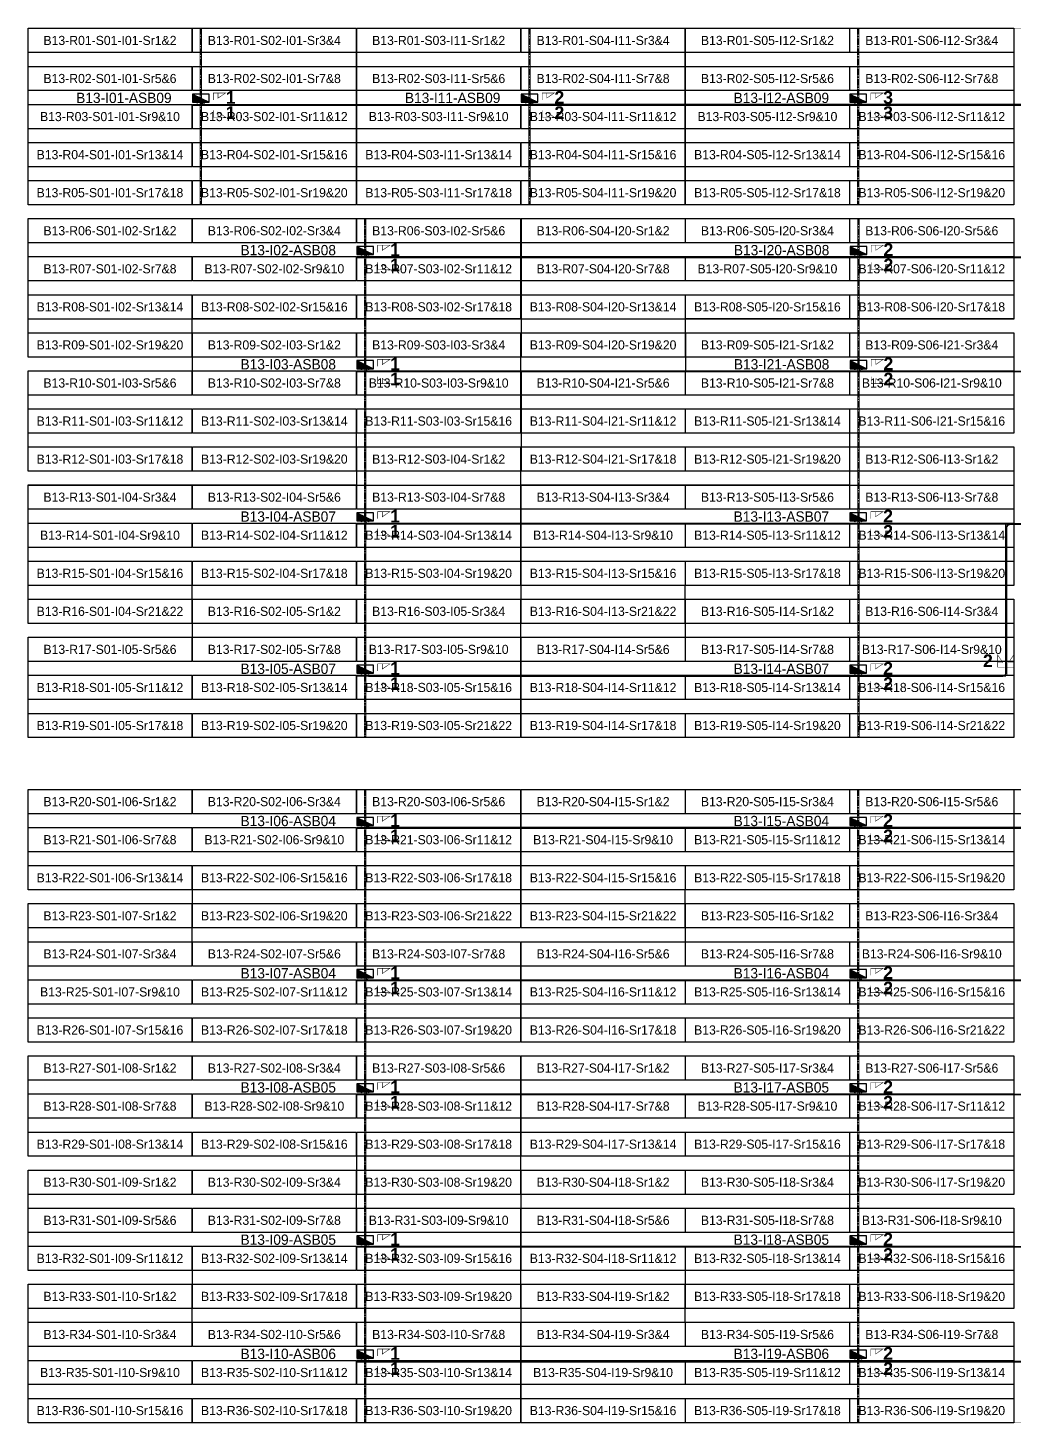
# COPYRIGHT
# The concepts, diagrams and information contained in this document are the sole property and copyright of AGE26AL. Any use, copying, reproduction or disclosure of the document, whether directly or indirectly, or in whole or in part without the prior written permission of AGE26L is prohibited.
# Model space of a CAD drawing. Header units: metres. Extents: x 529066 to 529519, y 2674144 to 2674419.
# Drawn here: x 529065.6 to 529260, y 2674144.2 to 2674419.2 of the extents above; entities that cross this region are included whole.
import ezdxf
from ezdxf.enums import TextEntityAlignment as Align

# ---------------------------------------------------------------- set-up
doc = ezdxf.new("R2010")
doc.units = ezdxf.units.M
doc.linetypes.add('CENTER', pattern=[2, 1.25, -0.25, 0.25, -0.25])
doc.layers.add('Boundary-12.5 MW Block', color=6, linetype='Continuous', lineweight=9)
doc.layers.add('PILE', color=1, linetype='Continuous', lineweight=15)
for name, color, linetype in [('DC Trench BL-13', 40, 'Continuous'), ('E-Inverter Grouping', 2, 'Continuous'), ('Inverter Block-13', 7, 'Continuous'), ('LT Cable(AG) INV to LT Panel BL-13', 2, 'Continuous'), ('Messenger Wire Block-13 (Master Path)', 30, 'Continuous'), ('Messenger Wire Block-13 (MW Path)', 191, 'Continuous'), ('MMS Table Block-13', 8, 'Continuous'), ('Plan Line - DC BL-13', 40, 'Continuous'), ('Section Marking BL-13', 2, 'Continuous')]:
    doc.layers.add(name, color=color, linetype=linetype)
doc.styles.add('BoldTextStyle', font='arialbd.ttf')
doc.styles.get("Standard").update_dxf_attribs({"font": 'Adani Regular.ttf'})

# ---------------------------------------------------------------- blocks, each defined once
blk = doc.blocks.new('MMS Table (32.292 x 4.788)')
at = {"color": 0}
blk.add_lwpolyline([(0, -0.002), (0, 4.786), (32.292, 4.786), (32.292, -0.002)], close=True, dxfattribs=at)
at = {"color": 7}
blk.add_attdef('ID1', text='', height=1.8, dxfattribs=at).set_placement((16.146, 2.392), align=Align.MIDDLE_CENTER)
blk = doc.blocks.new('Inverter Block')
h = blk.add_hatch(color=0)
h.dxf.hatch_style = 1
h.paths.add_polyline_path([(-1.46, 2.27), (-1.46, 0.85), (1.46, 0.85)])
at = {"color": 0}
blk.add_lwpolyline([(1.46, 2.27), (-1.46, 2.27), (-1.46, 0.85), (1.46, 0.85)], close=True, dxfattribs=at)
blk.add_lwpolyline([(-1.46, 2.27), (1.46, 0.85)], dxfattribs=at)
at = {"layer": 'PILE'}
for centre in [(-0.61, 0.85), (0.61, 0.85)]:
    blk.add_circle(centre, 0.156, dxfattribs=at)
at = {"color": 7}
blk.add_attdef('ID', (-1.46, 3.01), '', height=1.8, dxfattribs=at)

msp = doc.modelspace()

# ---------------------------------------------------------------- linework, layer by layer
at = {"layer": 'Boundary-12.5 MW Block', "const_width": 0.05}
msp.add_lwpolyline([(529065.66, 2674419.08), (529519.05, 2674419.08), (529519.05, 2674144.29), (529065.66, 2674144.29)], close=True, dxfattribs=at)
at = {"layer": 'DC Trench BL-13', "color": 40, "const_width": 0.15}
for points in [[(529099.84, 2674419.08), (529099.54, 2674419.08), (529099.54, 2674384.29), (529099.84, 2674384.29)], [(529164.62, 2674419.08), (529164.32, 2674419.08), (529164.32, 2674384.29), (529164.62, 2674384.29)], [(529229.41, 2674419.08), (529229.11, 2674419.08), (529229.11, 2674384.29), (529229.41, 2674384.29)], [(529132.23, 2674381.58), (529131.93, 2674381.58), (529131.93, 2674279.29), (529132.23, 2674279.29)], [(529229.46, 2674381.58), (529229.16, 2674381.58), (529229.16, 2674279.29), (529229.46, 2674279.29)], [(529132.23, 2674269.08), (529131.93, 2674269.08), (529131.93, 2674144.29), (529132.23, 2674144.29)], [(529229.41, 2674269.08), (529229.11, 2674269.08), (529229.11, 2674144.29), (529229.41, 2674144.29)]]:
    msp.add_lwpolyline(points, close=True, dxfattribs=at)
at = {"layer": 'E-Inverter Grouping', "color": 3}
for points in [[(529130.34, 2674384.29), (529065.66, 2674384.29), (529065.66, 2674419.08), (529130.34, 2674419.08)], [(529195.13, 2674384.29), (529130.44, 2674384.29), (529130.44, 2674419.08), (529195.13, 2674419.08)], [(529259.91, 2674384.29), (529195.23, 2674384.29), (529195.23, 2674419.08), (529259.91, 2674419.08)], [(529162.74, 2674381.58), (529162.74, 2674361.79), (529097.95, 2674361.79), (529097.95, 2674354.29), (529065.66, 2674354.29), (529065.66, 2674381.58)], [(529259.96, 2674381.58), (529259.96, 2674361.79), (529195.18, 2674361.79), (529195.18, 2674354.29), (529162.89, 2674354.29), (529162.89, 2674381.58)], [(529098.05, 2674351.58), (529098.05, 2674359.08), (529162.74, 2674359.08), (529162.74, 2674339.29), (529130.34, 2674339.29), (529130.34, 2674331.79), (529065.66, 2674331.79), (529065.66, 2674351.58)], [(529195.28, 2674351.58), (529195.28, 2674359.08), (529259.96, 2674359.08), (529259.96, 2674339.29), (529227.57, 2674339.29), (529227.57, 2674331.79), (529162.89, 2674331.79), (529162.89, 2674351.58)], [(529162.74, 2674219.29), (529065.66, 2674219.29), (529065.66, 2674246.58), (529097.95, 2674246.58), (529097.95, 2674239.08), (529162.74, 2674239.08)], [(529162.74, 2674189.29), (529130.44, 2674189.29), (529130.44, 2674196.79), (529065.66, 2674196.79), (529065.66, 2674216.58), (529162.74, 2674216.58)], [(529259.91, 2674189.29), (529227.62, 2674189.29), (529227.62, 2674196.79), (529162.84, 2674196.79), (529162.84, 2674216.58), (529259.91, 2674216.58)], [(529130.34, 2674186.58), (529162.74, 2674186.58), (529162.74, 2674166.79), (529098.05, 2674166.79), (529098.05, 2674174.29), (529065.66, 2674174.29), (529065.66, 2674194.08), (529130.34, 2674194.08)], [(529227.52, 2674186.58), (529259.91, 2674186.58), (529259.91, 2674166.79), (529195.23, 2674166.79), (529195.23, 2674174.29), (529162.84, 2674174.29), (529162.84, 2674194.08), (529227.52, 2674194.08)], [(529162.74, 2674144.29), (529065.66, 2674144.29), (529065.66, 2674171.58), (529097.95, 2674171.58), (529097.95, 2674164.08), (529162.74, 2674164.08)], [(529259.91, 2674144.29), (529162.84, 2674144.29), (529162.84, 2674171.58), (529195.13, 2674171.58), (529195.13, 2674164.08), (529259.91, 2674164.08)]]:
    msp.add_lwpolyline(points, close=True, dxfattribs=at)
at = {"layer": 'E-Inverter Grouping'}
for points in [[(529130.44, 2674329.08), (529130.44, 2674336.58), (529162.74, 2674336.58), (529162.74, 2674309.29), (529097.95, 2674309.29), (529097.95, 2674301.79), (529065.66, 2674301.79), (529065.66, 2674329.08)], [(529227.62, 2674329.08), (529227.62, 2674336.58), (529259.91, 2674336.58), (529259.91, 2674309.29), (529195.13, 2674309.29), (529195.13, 2674301.79), (529162.84, 2674301.79), (529162.84, 2674329.08)], [(529162.74, 2674279.29), (529065.66, 2674279.29), (529065.66, 2674299.08), (529098.05, 2674299.08), (529098.05, 2674306.58), (529162.74, 2674306.58)], [(529259.91, 2674279.29), (529162.84, 2674279.29), (529162.84, 2674299.08), (529195.23, 2674299.08), (529195.23, 2674306.58), (529259.91, 2674306.58)], [(529162.74, 2674241.79), (529098.05, 2674241.79), (529098.05, 2674249.29), (529065.66, 2674249.29), (529065.66, 2674269.08), (529162.74, 2674269.08)], [(529292.3, 2674269.08), (529292.3, 2674264.29), (529259.91, 2674264.29), (529259.91, 2674249.29), (529195.13, 2674249.29), (529195.13, 2674241.79), (529162.84, 2674241.79), (529162.84, 2674269.08)], [(529259.91, 2674219.29), (529162.84, 2674219.29), (529162.84, 2674239.08), (529195.23, 2674239.08), (529195.23, 2674246.58), (529259.91, 2674246.58)]]:
    msp.add_lwpolyline(points, close=True, dxfattribs=at)
at = {"layer": 'LT Cable(AG) INV to LT Panel BL-13'}
for points in [[(529283.06, 2674301.78), (529282.69, 2674301.83, -0.182451), (529282.1, 2674302.06), (529281.09, 2674302.97, 0.185325), (529280.49, 2674303.2), (529274.24, 2674303.2, -0.414214), (529273.34, 2674304.1), (529273.34, 2674314.96, 0.065293), (529273.31, 2674315.19), (529273.05, 2674316.19, -0.065293), (529273.02, 2674316.42), (529273.02, 2674403.12, 0.414214), (529272.12, 2674404.02), (529100.59, 2674404.02, -0.414214), (529099.69, 2674404.92), (529099.69, 2674405.19)], [(529283.06, 2674301.8), (529282.69, 2674301.85, -0.182451), (529282.1, 2674302.08), (529281.09, 2674302.99, 0.185325), (529280.49, 2674303.22), (529274.27, 2674303.22, -0.414214), (529273.37, 2674304.12), (529273.37, 2674314.96, 0.065293), (529273.34, 2674315.19), (529273.07, 2674316.19, -0.065293), (529273.04, 2674316.42), (529273.04, 2674403.15, 0.414214), (529272.14, 2674404.05), (529165.37, 2674404.05, -0.414214), (529164.47, 2674404.95), (529164.47, 2674405.19)], [(529283.06, 2674301.83), (529282.69, 2674301.88, -0.182451), (529282.1, 2674302.11), (529281.09, 2674303.02, 0.185325), (529280.49, 2674303.25), (529274.29, 2674303.25, -0.414214), (529273.39, 2674304.15), (529273.39, 2674314.96, 0.065293), (529273.36, 2674315.2), (529273.1, 2674316.19, -0.065293), (529273.07, 2674316.42), (529273.07, 2674403.17, 0.414214), (529272.17, 2674404.07), (529230.16, 2674404.07, -0.414214), (529229.26, 2674404.97), (529229.26, 2674405.19)], [(529285.05, 2674301.73), (529282.69, 2674301.78, -0.182451), (529282.1, 2674302.01), (529281.09, 2674302.92, 0.185325), (529280.49, 2674303.15), (529274.19, 2674303.15, -0.414214), (529273.29, 2674304.05), (529273.29, 2674314.95, 0.065293), (529273.26, 2674315.18), (529273, 2674316.18, -0.065293), (529272.97, 2674316.41), (529272.97, 2674373.07, 0.414214), (529272.07, 2674373.97), (529132.98, 2674373.97, -0.414214), (529132.08, 2674374.87), (529132.08, 2674375.19)], [(529285.05, 2674301.75), (529282.69, 2674301.8, -0.182451), (529282.1, 2674302.03), (529281.09, 2674302.94, 0.185325), (529280.49, 2674303.17), (529274.22, 2674303.17, -0.414214), (529273.32, 2674304.07), (529273.32, 2674314.95, 0.065293), (529273.29, 2674315.19), (529273.02, 2674316.18, -0.065293), (529272.99, 2674316.41), (529272.99, 2674373.1, 0.414214), (529272.09, 2674374), (529230.21, 2674374, -0.414214), (529229.31, 2674374.9), (529229.31, 2674375.19)], [(529285.05, 2674301.68), (529282.69, 2674301.73, -0.182451), (529282.1, 2674301.96), (529281.09, 2674302.87, 0.185325), (529280.49, 2674303.1), (529274.14, 2674303.1, -0.414214), (529273.24, 2674304), (529273.24, 2674314.94, 0.065293), (529273.21, 2674315.18), (529272.95, 2674316.17, -0.065293), (529272.92, 2674316.41), (529272.92, 2674350.52, 0.414214), (529272.02, 2674351.42), (529132.98, 2674351.42, -0.414214), (529132.08, 2674352.32), (529132.08, 2674352.69)], [(529285.05, 2674301.7), (529282.69, 2674301.75, -0.182451), (529282.1, 2674301.98), (529281.09, 2674302.89, 0.185325), (529280.49, 2674303.12), (529274.17, 2674303.12, -0.414214), (529273.27, 2674304.02), (529273.27, 2674314.95, 0.065293), (529273.24, 2674315.18), (529272.97, 2674316.18, -0.065293), (529272.94, 2674316.41), (529272.94, 2674350.55, 0.414214), (529272.04, 2674351.45), (529230.21, 2674351.45, -0.414214), (529229.31, 2674352.35), (529229.31, 2674352.69)], [(529287.21, 2674301.63), (529282.69, 2674301.68, -0.182451), (529282.1, 2674301.91), (529281.09, 2674302.82, 0.185325), (529280.49, 2674303.05), (529274.09, 2674303.05, -0.414214), (529273.19, 2674303.95), (529273.19, 2674314.94, 0.065293), (529273.16, 2674315.17), (529272.9, 2674316.17, -0.065293), (529272.87, 2674316.4), (529272.87, 2674320.47, 0.414214), (529271.97, 2674321.37), (529132.98, 2674321.37, -0.414214), (529132.08, 2674322.27), (529132.08, 2674322.69)], [(529287.21, 2674301.65), (529282.69, 2674301.7, -0.182451), (529282.1, 2674301.93), (529281.09, 2674302.84, 0.185325), (529280.49, 2674303.07), (529274.12, 2674303.07, -0.414214), (529273.22, 2674303.97), (529273.22, 2674314.94, 0.065293), (529273.19, 2674315.17), (529272.92, 2674316.17, -0.065293), (529272.89, 2674316.4), (529272.89, 2674320.5, 0.414214), (529271.99, 2674321.4), (529230.16, 2674321.4, -0.414214), (529229.26, 2674322.3), (529229.26, 2674322.69)], [(529287.21, 2674301.58), (529282.69, 2674301.63, -0.182451), (529282.1, 2674301.86), (529281.09, 2674302.77, 0.185325), (529280.49, 2674303), (529274.04, 2674303, -0.414214), (529273.14, 2674303.9), (529273.14, 2674314.93, 0.065293), (529273.11, 2674315.16), (529272.85, 2674316.16, -0.065293), (529272.82, 2674316.39), (529272.82, 2674320.42, 0.414214), (529271.92, 2674321.32), (529259.34, 2674321.32, 0.414214), (529258.44, 2674320.42), (529258.44, 2674292.22, -0.414214), (529257.54, 2674291.32), (529132.98, 2674291.32, -0.414214), (529132.08, 2674292.22), (529132.08, 2674292.69)], [(529287.21, 2674301.6), (529282.69, 2674301.65, -0.182451), (529282.1, 2674301.88), (529281.09, 2674302.79, 0.185325), (529280.49, 2674303.02), (529274.07, 2674303.02, -0.414214), (529273.17, 2674303.92), (529273.17, 2674314.93, 0.065293), (529273.14, 2674315.17), (529272.87, 2674316.16, -0.065293), (529272.84, 2674316.4), (529272.84, 2674320.45, 0.414214), (529271.94, 2674321.35), (529259.31, 2674321.35, 0.414214), (529258.41, 2674320.45), (529258.41, 2674292.25, -0.414214), (529257.51, 2674291.35), (529230.16, 2674291.35, -0.414214), (529229.26, 2674292.25), (529229.26, 2674292.69)], [(529288.09, 2674300.35), (529282.61, 2674300.35, -0.129355), (529282.16, 2674300.47), (529280.93, 2674301.17, 0.129355), (529280.49, 2674301.28), (529274.04, 2674301.28, 0.414214), (529273.14, 2674300.38), (529273.14, 2674271.44, -0.114534), (529273.05, 2674271.04), (529272.45, 2674269.81, 0.114534), (529272.35, 2674269.41), (529272.35, 2674262.45, -0.414214), (529271.45, 2674261.55), (529132.98, 2674261.55, -0.414214), (529132.08, 2674262.45), (529132.08, 2674262.69)], [(529288.09, 2674300.3), (529282.61, 2674300.3, -0.129355), (529282.16, 2674300.42), (529280.93, 2674301.12, 0.129355), (529280.49, 2674301.23), (529274.09, 2674301.23, 0.414214), (529273.19, 2674300.33), (529273.19, 2674271.43, -0.114534), (529273.1, 2674271.03), (529272.5, 2674269.8, 0.114534), (529272.4, 2674269.4), (529272.4, 2674232.4, -0.414214), (529271.5, 2674231.5), (529132.98, 2674231.5, -0.414214), (529132.08, 2674232.4), (529132.08, 2674232.69)], [(529286.15, 2674300.25), (529282.61, 2674300.25, -0.129355), (529282.16, 2674300.37), (529280.93, 2674301.07, 0.129355), (529280.49, 2674301.18), (529274.14, 2674301.18, 0.414214), (529273.24, 2674300.28), (529273.24, 2674271.42, -0.114534), (529273.15, 2674271.02), (529272.55, 2674269.78, 0.114534), (529272.45, 2674269.39), (529272.45, 2674209.85, -0.414214), (529271.55, 2674208.95), (529132.98, 2674208.95, -0.414214), (529132.08, 2674209.85), (529132.08, 2674210.19)], [(529286.15, 2674300.2), (529282.61, 2674300.2, -0.129355), (529282.16, 2674300.32), (529280.93, 2674301.02, 0.129355), (529280.49, 2674301.13), (529274.19, 2674301.13, 0.414214), (529273.29, 2674300.23), (529273.29, 2674271.41, -0.114534), (529273.2, 2674271.01), (529272.6, 2674269.77, 0.114534), (529272.5, 2674269.38), (529272.5, 2674179.8, -0.414214), (529271.6, 2674178.9), (529132.98, 2674178.9, -0.414214), (529132.08, 2674179.8), (529132.08, 2674180.19)], [(529284.08, 2674300.15), (529282.61, 2674300.15, -0.129355), (529282.16, 2674300.27), (529280.93, 2674300.97, 0.129355), (529280.49, 2674301.08), (529274.24, 2674301.08, 0.414214), (529273.34, 2674300.18), (529273.34, 2674271.39, -0.114534), (529273.25, 2674271), (529272.65, 2674269.76, 0.114534), (529272.55, 2674269.36), (529272.55, 2674157.25, -0.414214), (529271.65, 2674156.35), (529132.98, 2674156.35, -0.414214), (529132.08, 2674157.25), (529132.08, 2674157.69)], [(529288.09, 2674300.38), (529282.61, 2674300.38, -0.129355), (529282.16, 2674300.5), (529280.93, 2674301.19, 0.129355), (529280.49, 2674301.31), (529274.02, 2674301.31, 0.414214), (529273.12, 2674300.41), (529273.12, 2674271.45, -0.114534), (529273.03, 2674271.05), (529272.42, 2674269.81, 0.114534), (529272.33, 2674269.42), (529272.33, 2674262.47, -0.414214), (529271.43, 2674261.57), (529230.16, 2674261.57, -0.414214), (529229.26, 2674262.47), (529229.26, 2674262.69)], [(529288.09, 2674300.33), (529282.61, 2674300.33, -0.129355), (529282.16, 2674300.45), (529280.93, 2674301.14, 0.129355), (529280.49, 2674301.26), (529274.07, 2674301.26, 0.414214), (529273.17, 2674300.36), (529273.17, 2674271.44, -0.114534), (529273.08, 2674271.04), (529272.47, 2674269.8, 0.114534), (529272.38, 2674269.41), (529272.38, 2674232.42, -0.414214), (529271.48, 2674231.52), (529230.16, 2674231.52, -0.414214), (529229.26, 2674232.42), (529229.26, 2674232.69)], [(529286.15, 2674300.28), (529282.61, 2674300.28, -0.129355), (529282.16, 2674300.4), (529280.93, 2674301.09, 0.129355), (529280.49, 2674301.21), (529274.12, 2674301.21, 0.414214), (529273.22, 2674300.31), (529273.22, 2674271.42, -0.114534), (529273.13, 2674271.03), (529272.52, 2674269.79, 0.114534), (529272.43, 2674269.39), (529272.43, 2674209.87, -0.414214), (529271.53, 2674208.97), (529230.16, 2674208.97, -0.414214), (529229.26, 2674209.87), (529229.26, 2674210.19)], [(529286.15, 2674300.23), (529282.61, 2674300.23, -0.129355), (529282.16, 2674300.35), (529280.93, 2674301.04, 0.129355), (529280.49, 2674301.16), (529274.17, 2674301.16, 0.414214), (529273.27, 2674300.26), (529273.27, 2674271.41, -0.114534), (529273.18, 2674271.02), (529272.57, 2674269.78, 0.114534), (529272.48, 2674269.38), (529272.48, 2674179.82, -0.414214), (529271.58, 2674178.92), (529230.16, 2674178.92, -0.414214), (529229.26, 2674179.82), (529229.26, 2674180.19)], [(529284.08, 2674300.18), (529282.61, 2674300.18, -0.129355), (529282.16, 2674300.3), (529280.93, 2674300.99, 0.129355), (529280.49, 2674301.11), (529274.22, 2674301.11, 0.414214), (529273.32, 2674300.21), (529273.32, 2674271.4, -0.114534), (529273.23, 2674271), (529272.62, 2674269.77, 0.114534), (529272.53, 2674269.37), (529272.53, 2674157.27, -0.414214), (529271.63, 2674156.37), (529230.16, 2674156.37, -0.414214), (529229.26, 2674157.27), (529229.26, 2674157.69)]]:
    msp.add_lwpolyline(points, format="xyb", dxfattribs=at)
at = {"layer": 'Messenger Wire Block-13 (Master Path)'}
for points in [[(529098.05, 2674403.94), (529272.93, 2674403.94)], [(529130.44, 2674373.94), (529272.93, 2674373.94)], [(529130.44, 2674351.44), (529272.93, 2674351.44)], [(529130.44, 2674321.44), (529272.93, 2674321.44)], [(529258.33, 2674291.44), (529258.33, 2674321.44)], [(529130.44, 2674291.44), (529258.33, 2674291.44)], [(529130.44, 2674261.44), (529272.47, 2674261.44)], [(529130.44, 2674231.44), (529272.47, 2674231.44)], [(529130.44, 2674208.94), (529272.47, 2674208.94)], [(529130.44, 2674178.94), (529272.47, 2674178.94)], [(529130.44, 2674156.44), (529454.26, 2674156.44)]]:
    msp.add_lwpolyline(points, dxfattribs=at)
at = {"layer": 'Messenger Wire Block-13 (MW Path)', "const_width": 0.1}
for points in [[(529098.05, 2674403.94), (529272.93, 2674403.94)], [(529130.44, 2674373.94), (529272.93, 2674373.94)], [(529130.44, 2674351.44), (529272.93, 2674351.44)], [(529130.44, 2674321.44), (529272.93, 2674321.44)], [(529258.58, 2674291.44), (529258.58, 2674321.44)], [(529130.44, 2674291.44), (529258.33, 2674291.44)], [(529130.44, 2674261.44), (529272.47, 2674261.44)], [(529130.44, 2674231.44), (529272.47, 2674231.44)], [(529130.44, 2674208.94), (529272.47, 2674208.94)], [(529130.44, 2674178.94), (529272.47, 2674178.94)], [(529130.44, 2674156.69), (529132.08, 2674156.69)], [(529130.44, 2674156.19), (529454.26, 2674156.19)]]:
    msp.add_lwpolyline(points, dxfattribs=at)
at = {"layer": 'Plan Line - DC BL-13', "color": 6, "linetype": 'CENTER'}
for points in [[(529099.69, 2674419.08), (529099.69, 2674384.29)], [(529164.47, 2674419.08), (529164.47, 2674384.29)], [(529229.26, 2674419.08), (529229.26, 2674384.29)], [(529132.08, 2674381.58), (529132.08, 2674279.29)], [(529229.31, 2674381.58), (529229.31, 2674279.29)], [(529132.08, 2674269.08), (529132.08, 2674144.29)], [(529229.26, 2674269.08), (529229.26, 2674144.29)]]:
    msp.add_lwpolyline(points, dxfattribs=at)
at = {"layer": 'Section Marking BL-13', "color": 94, "lineweight": 35, "true_color": 0x00a500, "const_width": 0.1}
for points in [[(529102.19, 2674404.94), (529102.19, 2674406.33), (529104.59, 2674406.33), (529103.11, 2674405.32), (529103.11, 2674406.33)], [(529166.97, 2674404.94), (529166.97, 2674406.33), (529169.37, 2674406.33), (529167.89, 2674405.32), (529167.89, 2674406.33)], [(529231.76, 2674404.94), (529231.76, 2674406.33), (529234.16, 2674406.33), (529232.68, 2674405.32), (529232.68, 2674406.33)], [(529102.19, 2674402.94), (529102.19, 2674401.55), (529104.59, 2674401.55), (529103.11, 2674402.56), (529103.11, 2674401.55)], [(529166.97, 2674402.94), (529166.97, 2674401.55), (529169.37, 2674401.55), (529167.89, 2674402.56), (529167.89, 2674401.55)], [(529231.76, 2674402.94), (529231.76, 2674401.55), (529234.16, 2674401.55), (529232.68, 2674402.56), (529232.68, 2674401.55)], [(529134.58, 2674374.94), (529134.58, 2674376.33), (529136.98, 2674376.33), (529135.5, 2674375.32), (529135.5, 2674376.33)], [(529231.81, 2674374.94), (529231.81, 2674376.33), (529234.21, 2674376.33), (529232.73, 2674375.32), (529232.73, 2674376.33)], [(529134.58, 2674372.94), (529134.58, 2674371.55), (529136.98, 2674371.55), (529135.5, 2674372.56), (529135.5, 2674371.55)], [(529231.81, 2674372.94), (529231.81, 2674371.55), (529234.21, 2674371.55), (529232.73, 2674372.56), (529232.73, 2674371.55)], [(529134.58, 2674352.44), (529134.58, 2674353.83), (529136.98, 2674353.83), (529135.5, 2674352.82), (529135.5, 2674353.83)], [(529231.81, 2674352.44), (529231.81, 2674353.83), (529234.21, 2674353.83), (529232.73, 2674352.82), (529232.73, 2674353.83)], [(529134.58, 2674350.44), (529134.58, 2674349.05), (529136.98, 2674349.05), (529135.5, 2674350.06), (529135.5, 2674349.05)], [(529231.81, 2674350.44), (529231.81, 2674349.05), (529234.21, 2674349.05), (529232.73, 2674350.06), (529232.73, 2674349.05)], [(529134.58, 2674322.44), (529134.58, 2674323.83), (529136.98, 2674323.83), (529135.5, 2674322.82), (529135.5, 2674323.83)], [(529231.76, 2674322.44), (529231.76, 2674323.83), (529234.16, 2674323.83), (529232.68, 2674322.82), (529232.68, 2674323.83)], [(529134.58, 2674320.44), (529134.58, 2674319.05), (529136.98, 2674319.05), (529135.5, 2674320.06), (529135.5, 2674319.05)], [(529231.76, 2674320.44), (529231.76, 2674319.05), (529234.16, 2674319.05), (529232.68, 2674320.06), (529232.68, 2674319.05)], [(529258.13, 2674293.19), (529256.74, 2674293.19), (529256.74, 2674295.59), (529257.75, 2674294.11), (529256.74, 2674294.11)], [(529258.53, 2674293.19), (529259.92, 2674293.19), (529259.92, 2674295.59), (529258.91, 2674294.11), (529259.92, 2674294.11)], [(529134.58, 2674292.44), (529134.58, 2674293.83), (529136.98, 2674293.83), (529135.5, 2674292.82), (529135.5, 2674293.83)], [(529231.76, 2674292.44), (529231.76, 2674293.83), (529234.16, 2674293.83), (529232.68, 2674292.82), (529232.68, 2674293.83)], [(529134.58, 2674290.44), (529134.58, 2674289.05), (529136.98, 2674289.05), (529135.5, 2674290.06), (529135.5, 2674289.05)], [(529231.76, 2674290.44), (529231.76, 2674289.05), (529234.16, 2674289.05), (529232.68, 2674290.06), (529232.68, 2674289.05)], [(529134.58, 2674262.44), (529134.58, 2674263.83), (529136.98, 2674263.83), (529135.5, 2674262.82), (529135.5, 2674263.83)], [(529231.76, 2674262.44), (529231.76, 2674263.83), (529234.16, 2674263.83), (529232.68, 2674262.82), (529232.68, 2674263.83)], [(529134.58, 2674260.44), (529134.58, 2674259.05), (529136.98, 2674259.05), (529135.5, 2674260.06), (529135.5, 2674259.05)], [(529231.76, 2674260.44), (529231.76, 2674259.05), (529234.16, 2674259.05), (529232.68, 2674260.06), (529232.68, 2674259.05)], [(529134.58, 2674232.44), (529134.58, 2674233.83), (529136.98, 2674233.83), (529135.5, 2674232.82), (529135.5, 2674233.83)], [(529231.76, 2674232.44), (529231.76, 2674233.83), (529234.16, 2674233.83), (529232.68, 2674232.82), (529232.68, 2674233.83)], [(529134.58, 2674230.44), (529134.58, 2674229.05), (529136.98, 2674229.05), (529135.5, 2674230.06), (529135.5, 2674229.05)], [(529231.76, 2674230.44), (529231.76, 2674229.05), (529234.16, 2674229.05), (529232.68, 2674230.06), (529232.68, 2674229.05)], [(529134.58, 2674209.94), (529134.58, 2674211.33), (529136.98, 2674211.33), (529135.5, 2674210.32), (529135.5, 2674211.33)], [(529231.76, 2674209.94), (529231.76, 2674211.33), (529234.16, 2674211.33), (529232.68, 2674210.32), (529232.68, 2674211.33)], [(529134.58, 2674207.94), (529134.58, 2674206.55), (529136.98, 2674206.55), (529135.5, 2674207.56), (529135.5, 2674206.55)], [(529231.76, 2674207.94), (529231.76, 2674206.55), (529234.16, 2674206.55), (529232.68, 2674207.56), (529232.68, 2674206.55)], [(529134.58, 2674179.94), (529134.58, 2674181.33), (529136.98, 2674181.33), (529135.5, 2674180.32), (529135.5, 2674181.33)], [(529231.76, 2674179.94), (529231.76, 2674181.33), (529234.16, 2674181.33), (529232.68, 2674180.32), (529232.68, 2674181.33)], [(529134.58, 2674177.94), (529134.58, 2674176.55), (529136.98, 2674176.55), (529135.5, 2674177.56), (529135.5, 2674176.55)], [(529231.76, 2674177.94), (529231.76, 2674176.55), (529234.16, 2674176.55), (529232.68, 2674177.56), (529232.68, 2674176.55)], [(529134.58, 2674157.44), (529134.58, 2674158.83), (529136.98, 2674158.83), (529135.5, 2674157.82), (529135.5, 2674158.83)], [(529231.76, 2674157.44), (529231.76, 2674158.83), (529234.16, 2674158.83), (529232.68, 2674157.82), (529232.68, 2674158.83)], [(529134.58, 2674155.44), (529134.58, 2674154.05), (529136.98, 2674154.05), (529135.5, 2674155.06), (529135.5, 2674154.05)], [(529231.76, 2674155.44), (529231.76, 2674154.05), (529234.16, 2674154.05), (529232.68, 2674155.06), (529232.68, 2674154.05)]]:
    msp.add_lwpolyline(points, dxfattribs=at)

# ---------------------------------------------------------------- block references
at = {"layer": 'Inverter Block-13'}
ref = msp.add_blockref('Inverter Block', (529099.69, 2674403.53), dxfattribs=dict(at, xscale=1.124999999976148, yscale=1.124999999976148, zscale=1.124999999976148))
ref.add_attrib('ID', 'B13-I01-ASB09', (529075.14, 2674404.35), dxfattribs={"layer": '0', "color": 7, "height": 2.025})
ref = msp.add_blockref('Inverter Block', (529164.47, 2674403.53), dxfattribs=dict(at, xscale=1.124999999976148, yscale=1.124999999976148, zscale=1.124999999976148))
ref.add_attrib('ID', 'B13-I11-ASB09', (529139.93, 2674404.35), dxfattribs={"layer": '0', "color": 7, "height": 2.025})
ref = msp.add_blockref('Inverter Block', (529229.26, 2674403.53), dxfattribs=dict(at, xscale=1.124999999976148, yscale=1.124999999976148, zscale=1.124999999976148))
ref.add_attrib('ID', 'B13-I12-ASB09', (529204.71, 2674404.35), dxfattribs={"layer": '0', "color": 7, "height": 2.025})
ref = msp.add_blockref('Inverter Block', (529132.08, 2674373.53), dxfattribs=dict(at, xscale=1.124999999976148, yscale=1.124999999976148, zscale=1.124999999976148))
ref.add_attrib('ID', 'B13-I02-ASB08', (529107.53, 2674374.35), dxfattribs={"layer": '0', "color": 7, "height": 2.025})
ref = msp.add_blockref('Inverter Block', (529229.31, 2674373.53), dxfattribs=dict(at, xscale=1.124999999976148, yscale=1.124999999976148, zscale=1.124999999976148))
ref.add_attrib('ID', 'B13-I20-ASB08', (529204.76, 2674374.35), dxfattribs={"layer": '0', "color": 7, "height": 2.025})
ref = msp.add_blockref('Inverter Block', (529132.08, 2674351.03), dxfattribs=dict(at, xscale=1.124999999976148, yscale=1.124999999976148, zscale=1.124999999976148))
ref.add_attrib('ID', 'B13-I03-ASB08', (529107.53, 2674351.85), dxfattribs={"layer": '0', "color": 7, "height": 2.025})
ref = msp.add_blockref('Inverter Block', (529229.31, 2674351.03), dxfattribs=dict(at, xscale=1.124999999976148, yscale=1.124999999976148, zscale=1.124999999976148))
ref.add_attrib('ID', 'B13-I21-ASB08', (529204.76, 2674351.85), dxfattribs={"layer": '0', "color": 7, "height": 2.025})
ref = msp.add_blockref('Inverter Block', (529132.08, 2674321.03), dxfattribs=dict(at, xscale=1.124999999976148, yscale=1.124999999976148, zscale=1.124999999976148))
ref.add_attrib('ID', 'B13-I04-ASB07', (529107.53, 2674321.85), dxfattribs={"layer": '0', "color": 7, "height": 2.025})
ref = msp.add_blockref('Inverter Block', (529229.26, 2674321.03), dxfattribs=dict(at, xscale=1.124999999976148, yscale=1.124999999976148, zscale=1.124999999976148))
ref.add_attrib('ID', 'B13-I13-ASB07', (529204.71, 2674321.85), dxfattribs={"layer": '0', "color": 7, "height": 2.025})
ref = msp.add_blockref('Inverter Block', (529132.08, 2674291.03), dxfattribs=dict(at, xscale=1.124999999976148, yscale=1.124999999976148, zscale=1.124999999976148))
ref.add_attrib('ID', 'B13-I05-ASB07', (529107.53, 2674291.85), dxfattribs={"layer": '0', "color": 7, "height": 2.025})
ref = msp.add_blockref('Inverter Block', (529229.26, 2674291.03), dxfattribs=dict(at, xscale=1.124999999976148, yscale=1.124999999976148, zscale=1.124999999976148))
ref.add_attrib('ID', 'B13-I14-ASB07', (529204.71, 2674291.85), dxfattribs={"layer": '0', "color": 7, "height": 2.025})
ref = msp.add_blockref('Inverter Block', (529132.08, 2674261.03), dxfattribs=dict(at, xscale=1.124999999976148, yscale=1.124999999976148, zscale=1.124999999976148))
ref.add_attrib('ID', 'B13-I06-ASB04', (529107.53, 2674261.85), dxfattribs={"layer": '0', "color": 7, "height": 2.025})
ref = msp.add_blockref('Inverter Block', (529229.26, 2674261.03), dxfattribs=dict(at, xscale=1.124999999976148, yscale=1.124999999976148, zscale=1.124999999976148))
ref.add_attrib('ID', 'B13-I15-ASB04', (529204.71, 2674261.85), dxfattribs={"layer": '0', "color": 7, "height": 2.025})
ref = msp.add_blockref('Inverter Block', (529132.08, 2674231.03), dxfattribs=dict(at, xscale=1.124999999976148, yscale=1.124999999976148, zscale=1.124999999976148))
ref.add_attrib('ID', 'B13-I07-ASB04', (529107.53, 2674231.85), dxfattribs={"layer": '0', "color": 7, "height": 2.025})
ref = msp.add_blockref('Inverter Block', (529229.26, 2674231.03), dxfattribs=dict(at, xscale=1.124999999976148, yscale=1.124999999976148, zscale=1.124999999976148))
ref.add_attrib('ID', 'B13-I16-ASB04', (529204.71, 2674231.85), dxfattribs={"layer": '0', "color": 7, "height": 2.025})
ref = msp.add_blockref('Inverter Block', (529132.08, 2674208.53), dxfattribs=dict(at, xscale=1.124999999976148, yscale=1.124999999976148, zscale=1.124999999976148))
ref.add_attrib('ID', 'B13-I08-ASB05', (529107.53, 2674209.35), dxfattribs={"layer": '0', "color": 7, "height": 2.025})
ref = msp.add_blockref('Inverter Block', (529229.26, 2674208.53), dxfattribs=dict(at, xscale=1.124999999976148, yscale=1.124999999976148, zscale=1.124999999976148))
ref.add_attrib('ID', 'B13-I17-ASB05', (529204.71, 2674209.35), dxfattribs={"layer": '0', "color": 7, "height": 2.025})
ref = msp.add_blockref('Inverter Block', (529132.08, 2674178.53), dxfattribs=dict(at, xscale=1.124999999976148, yscale=1.124999999976148, zscale=1.124999999976148))
ref.add_attrib('ID', 'B13-I09-ASB05', (529107.53, 2674179.35), dxfattribs={"layer": '0', "color": 7, "height": 2.025})
ref = msp.add_blockref('Inverter Block', (529229.26, 2674178.53), dxfattribs=dict(at, xscale=1.124999999976148, yscale=1.124999999976148, zscale=1.124999999976148))
ref.add_attrib('ID', 'B13-I18-ASB05', (529204.71, 2674179.35), dxfattribs={"layer": '0', "color": 7, "height": 2.025})
ref = msp.add_blockref('Inverter Block', (529132.08, 2674156.03), dxfattribs=dict(at, xscale=1.124999999976148, yscale=1.124999999976148, zscale=1.124999999976148))
ref.add_attrib('ID', 'B13-I10-ASB06', (529107.53, 2674156.85), dxfattribs={"layer": '0', "color": 7, "height": 2.025})
ref = msp.add_blockref('Inverter Block', (529229.26, 2674156.03), dxfattribs=dict(at, xscale=1.124999999976148, yscale=1.124999999976148, zscale=1.124999999976148))
ref.add_attrib('ID', 'B13-I19-ASB06', (529204.71, 2674156.85), dxfattribs={"layer": '0', "color": 7, "height": 2.025})
at = {"layer": 'MMS Table Block-13'}
for p, values in [((529065.66, 2674414.29), {'ID1': 'B13-R01-S01-I01-Sr1&2'}), ((529098.05, 2674414.29), {'ID1': 'B13-R01-S02-I01-Sr3&4'}), ((529130.44, 2674414.29), {'ID1': 'B13-R01-S03-I11-Sr1&2'}), ((529162.84, 2674414.29), {'ID1': 'B13-R01-S04-I11-Sr3&4'}), ((529195.23, 2674414.29), {'ID1': 'B13-R01-S05-I12-Sr1&2'}), ((529227.62, 2674414.29), {'ID1': 'B13-R01-S06-I12-Sr3&4'}), ((529065.66, 2674406.79), {'ID1': 'B13-R02-S01-I01-Sr5&6'}), ((529098.05, 2674406.79), {'ID1': 'B13-R02-S02-I01-Sr7&8'}), ((529130.44, 2674406.79), {'ID1': 'B13-R02-S03-I11-Sr5&6'}), ((529162.84, 2674406.79), {'ID1': 'B13-R02-S04-I11-Sr7&8'}), ((529195.23, 2674406.79), {'ID1': 'B13-R02-S05-I12-Sr5&6'}), ((529227.62, 2674406.79), {'ID1': 'B13-R02-S06-I12-Sr7&8'}), ((529065.66, 2674399.29), {'ID1': 'B13-R03-S01-I01-Sr9&10'}), ((529098.05, 2674399.29), {'ID1': 'B13-R03-S02-I01-Sr11&12'}), ((529130.44, 2674399.29), {'ID1': 'B13-R03-S03-I11-Sr9&10'}), ((529162.84, 2674399.29), {'ID1': 'B13-R03-S04-I11-Sr11&12'}), ((529195.23, 2674399.29), {'ID1': 'B13-R03-S05-I12-Sr9&10'}), ((529227.62, 2674399.29), {'ID1': 'B13-R03-S06-I12-Sr11&12'}), ((529065.66, 2674391.79), {'ID1': 'B13-R04-S01-I01-Sr13&14'}), ((529098.05, 2674391.79), {'ID1': 'B13-R04-S02-I01-Sr15&16'}), ((529130.44, 2674391.79), {'ID1': 'B13-R04-S03-I11-Sr13&14'}), ((529162.84, 2674391.79), {'ID1': 'B13-R04-S04-I11-Sr15&16'}), ((529195.23, 2674391.79), {'ID1': 'B13-R04-S05-I12-Sr13&14'}), ((529227.62, 2674391.79), {'ID1': 'B13-R04-S06-I12-Sr15&16'}), ((529065.66, 2674384.29), {'ID1': 'B13-R05-S01-I01-Sr17&18'}), ((529098.05, 2674384.29), {'ID1': 'B13-R05-S02-I01-Sr19&20'}), ((529130.44, 2674384.29), {'ID1': 'B13-R05-S03-I11-Sr17&18'}), ((529162.84, 2674384.29), {'ID1': 'B13-R05-S04-I11-Sr19&20'}), ((529195.23, 2674384.29), {'ID1': 'B13-R05-S05-I12-Sr17&18'}), ((529227.62, 2674384.29), {'ID1': 'B13-R05-S06-I12-Sr19&20'}), ((529065.66, 2674376.79), {'ID1': 'B13-R06-S01-I02-Sr1&2'}), ((529098.05, 2674376.79), {'ID1': 'B13-R06-S02-I02-Sr3&4'}), ((529130.44, 2674376.79), {'ID1': 'B13-R06-S03-I02-Sr5&6'}), ((529162.84, 2674376.79), {'ID1': 'B13-R06-S04-I20-Sr1&2'}), ((529195.23, 2674376.79), {'ID1': 'B13-R06-S05-I20-Sr3&4'}), ((529227.62, 2674376.79), {'ID1': 'B13-R06-S06-I20-Sr5&6'}), ((529065.66, 2674369.29), {'ID1': 'B13-R07-S01-I02-Sr7&8'}), ((529098.05, 2674369.29), {'ID1': 'B13-R07-S02-I02-Sr9&10'}), ((529130.44, 2674369.29), {'ID1': 'B13-R07-S03-I02-Sr11&12'}), ((529162.84, 2674369.29), {'ID1': 'B13-R07-S04-I20-Sr7&8'}), ((529195.23, 2674369.29), {'ID1': 'B13-R07-S05-I20-Sr9&10'}), ((529227.62, 2674369.29), {'ID1': 'B13-R07-S06-I20-Sr11&12'}), ((529065.66, 2674361.79), {'ID1': 'B13-R08-S01-I02-Sr13&14'}), ((529098.05, 2674361.79), {'ID1': 'B13-R08-S02-I02-Sr15&16'}), ((529130.44, 2674361.79), {'ID1': 'B13-R08-S03-I02-Sr17&18'}), ((529162.84, 2674361.79), {'ID1': 'B13-R08-S04-I20-Sr13&14'}), ((529195.23, 2674361.79), {'ID1': 'B13-R08-S05-I20-Sr15&16'}), ((529227.62, 2674361.79), {'ID1': 'B13-R08-S06-I20-Sr17&18'}), ((529065.66, 2674354.29), {'ID1': 'B13-R09-S01-I02-Sr19&20'}), ((529098.05, 2674354.29), {'ID1': 'B13-R09-S02-I03-Sr1&2'}), ((529130.44, 2674354.29), {'ID1': 'B13-R09-S03-I03-Sr3&4'}), ((529162.84, 2674354.29), {'ID1': 'B13-R09-S04-I20-Sr19&20'}), ((529195.23, 2674354.29), {'ID1': 'B13-R09-S05-I21-Sr1&2'}), ((529227.62, 2674354.29), {'ID1': 'B13-R09-S06-I21-Sr3&4'}), ((529065.66, 2674346.79), {'ID1': 'B13-R10-S01-I03-Sr5&6'}), ((529098.05, 2674346.79), {'ID1': 'B13-R10-S02-I03-Sr7&8'}), ((529130.44, 2674346.79), {'ID1': 'B13-R10-S03-I03-Sr9&10'}), ((529162.84, 2674346.79), {'ID1': 'B13-R10-S04-I21-Sr5&6'}), ((529195.23, 2674346.79), {'ID1': 'B13-R10-S05-I21-Sr7&8'}), ((529227.62, 2674346.79), {'ID1': 'B13-R10-S06-I21-Sr9&10'}), ((529065.66, 2674339.29), {'ID1': 'B13-R11-S01-I03-Sr11&12'}), ((529098.05, 2674339.29), {'ID1': 'B13-R11-S02-I03-Sr13&14'}), ((529130.44, 2674339.29), {'ID1': 'B13-R11-S03-I03-Sr15&16'}), ((529162.84, 2674339.29), {'ID1': 'B13-R11-S04-I21-Sr11&12'}), ((529195.23, 2674339.29), {'ID1': 'B13-R11-S05-I21-Sr13&14'}), ((529227.62, 2674339.29), {'ID1': 'B13-R11-S06-I21-Sr15&16'}), ((529065.66, 2674331.79), {'ID1': 'B13-R12-S01-I03-Sr17&18'}), ((529098.05, 2674331.79), {'ID1': 'B13-R12-S02-I03-Sr19&20'}), ((529130.44, 2674331.79), {'ID1': 'B13-R12-S03-I04-Sr1&2'}), ((529162.84, 2674331.79), {'ID1': 'B13-R12-S04-I21-Sr17&18'}), ((529195.23, 2674331.79), {'ID1': 'B13-R12-S05-I21-Sr19&20'}), ((529227.62, 2674331.79), {'ID1': 'B13-R12-S06-I13-Sr1&2'}), ((529065.66, 2674324.29), {'ID1': 'B13-R13-S01-I04-Sr3&4'}), ((529098.05, 2674324.29), {'ID1': 'B13-R13-S02-I04-Sr5&6'}), ((529130.44, 2674324.29), {'ID1': 'B13-R13-S03-I04-Sr7&8'}), ((529162.84, 2674324.29), {'ID1': 'B13-R13-S04-I13-Sr3&4'}), ((529195.23, 2674324.29), {'ID1': 'B13-R13-S05-I13-Sr5&6'}), ((529227.62, 2674324.29), {'ID1': 'B13-R13-S06-I13-Sr7&8'}), ((529065.66, 2674316.79), {'ID1': 'B13-R14-S01-I04-Sr9&10'}), ((529098.05, 2674316.79), {'ID1': 'B13-R14-S02-I04-Sr11&12'}), ((529130.44, 2674316.79), {'ID1': 'B13-R14-S03-I04-Sr13&14'}), ((529162.84, 2674316.79), {'ID1': 'B13-R14-S04-I13-Sr9&10'}), ((529195.23, 2674316.79), {'ID1': 'B13-R14-S05-I13-Sr11&12'}), ((529227.62, 2674316.79), {'ID1': 'B13-R14-S06-I13-Sr13&14'}), ((529065.66, 2674309.29), {'ID1': 'B13-R15-S01-I04-Sr15&16'}), ((529098.05, 2674309.29), {'ID1': 'B13-R15-S02-I04-Sr17&18'}), ((529130.44, 2674309.29), {'ID1': 'B13-R15-S03-I04-Sr19&20'}), ((529162.84, 2674309.29), {'ID1': 'B13-R15-S04-I13-Sr15&16'}), ((529195.23, 2674309.29), {'ID1': 'B13-R15-S05-I13-Sr17&18'}), ((529227.62, 2674309.29), {'ID1': 'B13-R15-S06-I13-Sr19&20'}), ((529065.66, 2674301.79), {'ID1': 'B13-R16-S01-I04-Sr21&22'}), ((529098.05, 2674301.79), {'ID1': 'B13-R16-S02-I05-Sr1&2'}), ((529130.44, 2674301.79), {'ID1': 'B13-R16-S03-I05-Sr3&4'}), ((529162.84, 2674301.79), {'ID1': 'B13-R16-S04-I13-Sr21&22'}), ((529195.23, 2674301.79), {'ID1': 'B13-R16-S05-I14-Sr1&2'}), ((529227.62, 2674301.79), {'ID1': 'B13-R16-S06-I14-Sr3&4'}), ((529065.66, 2674294.29), {'ID1': 'B13-R17-S01-I05-Sr5&6'}), ((529098.05, 2674294.29), {'ID1': 'B13-R17-S02-I05-Sr7&8'}), ((529130.44, 2674294.29), {'ID1': 'B13-R17-S03-I05-Sr9&10'}), ((529162.84, 2674294.29), {'ID1': 'B13-R17-S04-I14-Sr5&6'}), ((529195.23, 2674294.29), {'ID1': 'B13-R17-S05-I14-Sr7&8'}), ((529227.62, 2674294.29), {'ID1': 'B13-R17-S06-I14-Sr9&10'}), ((529065.66, 2674286.79), {'ID1': 'B13-R18-S01-I05-Sr11&12'}), ((529098.05, 2674286.79), {'ID1': 'B13-R18-S02-I05-Sr13&14'}), ((529130.44, 2674286.79), {'ID1': 'B13-R18-S03-I05-Sr15&16'}), ((529162.84, 2674286.79), {'ID1': 'B13-R18-S04-I14-Sr11&12'}), ((529195.23, 2674286.79), {'ID1': 'B13-R18-S05-I14-Sr13&14'}), ((529227.62, 2674286.79), {'ID1': 'B13-R18-S06-I14-Sr15&16'}), ((529065.66, 2674279.29), {'ID1': 'B13-R19-S01-I05-Sr17&18'}), ((529098.05, 2674279.29), {'ID1': 'B13-R19-S02-I05-Sr19&20'}), ((529130.44, 2674279.29), {'ID1': 'B13-R19-S03-I05-Sr21&22'}), ((529162.84, 2674279.29), {'ID1': 'B13-R19-S04-I14-Sr17&18'}), ((529195.23, 2674279.29), {'ID1': 'B13-R19-S05-I14-Sr19&20'}), ((529227.62, 2674279.29), {'ID1': 'B13-R19-S06-I14-Sr21&22'}), ((529065.66, 2674264.29), {'ID1': 'B13-R20-S01-I06-Sr1&2'}), ((529098.05, 2674264.29), {'ID1': 'B13-R20-S02-I06-Sr3&4'}), ((529130.44, 2674264.29), {'ID1': 'B13-R20-S03-I06-Sr5&6'}), ((529162.84, 2674264.29), {'ID1': 'B13-R20-S04-I15-Sr1&2'}), ((529195.23, 2674264.29), {'ID1': 'B13-R20-S05-I15-Sr3&4'}), ((529227.62, 2674264.29), {'ID1': 'B13-R20-S06-I15-Sr5&6'}), ((529065.66, 2674256.79), {'ID1': 'B13-R21-S01-I06-Sr7&8'}), ((529098.05, 2674256.79), {'ID1': 'B13-R21-S02-I06-Sr9&10'}), ((529130.44, 2674256.79), {'ID1': 'B13-R21-S03-I06-Sr11&12'}), ((529162.84, 2674256.79), {'ID1': 'B13-R21-S04-I15-Sr9&10'}), ((529195.23, 2674256.79), {'ID1': 'B13-R21-S05-I15-Sr11&12'}), ((529227.62, 2674256.79), {'ID1': 'B13-R21-S06-I15-Sr13&14'}), ((529065.66, 2674249.29), {'ID1': 'B13-R22-S01-I06-Sr13&14'}), ((529098.05, 2674249.29), {'ID1': 'B13-R22-S02-I06-Sr15&16'}), ((529130.44, 2674249.29), {'ID1': 'B13-R22-S03-I06-Sr17&18'}), ((529162.84, 2674249.29), {'ID1': 'B13-R22-S04-I15-Sr15&16'}), ((529195.23, 2674249.29), {'ID1': 'B13-R22-S05-I15-Sr17&18'}), ((529227.62, 2674249.29), {'ID1': 'B13-R22-S06-I15-Sr19&20'}), ((529065.66, 2674241.79), {'ID1': 'B13-R23-S01-I07-Sr1&2'}), ((529098.05, 2674241.79), {'ID1': 'B13-R23-S02-I06-Sr19&20'}), ((529130.44, 2674241.79), {'ID1': 'B13-R23-S03-I06-Sr21&22'}), ((529162.84, 2674241.79), {'ID1': 'B13-R23-S04-I15-Sr21&22'}), ((529195.23, 2674241.79), {'ID1': 'B13-R23-S05-I16-Sr1&2'}), ((529227.62, 2674241.79), {'ID1': 'B13-R23-S06-I16-Sr3&4'}), ((529065.66, 2674234.29), {'ID1': 'B13-R24-S01-I07-Sr3&4'}), ((529098.05, 2674234.29), {'ID1': 'B13-R24-S02-I07-Sr5&6'}), ((529130.44, 2674234.29), {'ID1': 'B13-R24-S03-I07-Sr7&8'}), ((529162.84, 2674234.29), {'ID1': 'B13-R24-S04-I16-Sr5&6'}), ((529195.23, 2674234.29), {'ID1': 'B13-R24-S05-I16-Sr7&8'}), ((529227.62, 2674234.29), {'ID1': 'B13-R24-S06-I16-Sr9&10'}), ((529065.66, 2674226.79), {'ID1': 'B13-R25-S01-I07-Sr9&10'}), ((529098.05, 2674226.79), {'ID1': 'B13-R25-S02-I07-Sr11&12'}), ((529130.44, 2674226.79), {'ID1': 'B13-R25-S03-I07-Sr13&14'}), ((529162.84, 2674226.79), {'ID1': 'B13-R25-S04-I16-Sr11&12'}), ((529195.23, 2674226.79), {'ID1': 'B13-R25-S05-I16-Sr13&14'}), ((529227.62, 2674226.79), {'ID1': 'B13-R25-S06-I16-Sr15&16'}), ((529065.66, 2674219.29), {'ID1': 'B13-R26-S01-I07-Sr15&16'}), ((529098.05, 2674219.29), {'ID1': 'B13-R26-S02-I07-Sr17&18'}), ((529130.44, 2674219.29), {'ID1': 'B13-R26-S03-I07-Sr19&20'}), ((529162.84, 2674219.29), {'ID1': 'B13-R26-S04-I16-Sr17&18'}), ((529195.23, 2674219.29), {'ID1': 'B13-R26-S05-I16-Sr19&20'}), ((529227.62, 2674219.29), {'ID1': 'B13-R26-S06-I16-Sr21&22'}), ((529065.66, 2674211.79), {'ID1': 'B13-R27-S01-I08-Sr1&2'}), ((529098.05, 2674211.79), {'ID1': 'B13-R27-S02-I08-Sr3&4'}), ((529130.44, 2674211.79), {'ID1': 'B13-R27-S03-I08-Sr5&6'}), ((529162.84, 2674211.79), {'ID1': 'B13-R27-S04-I17-Sr1&2'}), ((529195.23, 2674211.79), {'ID1': 'B13-R27-S05-I17-Sr3&4'}), ((529227.62, 2674211.79), {'ID1': 'B13-R27-S06-I17-Sr5&6'}), ((529065.66, 2674204.29), {'ID1': 'B13-R28-S01-I08-Sr7&8'}), ((529098.05, 2674204.29), {'ID1': 'B13-R28-S02-I08-Sr9&10'}), ((529130.44, 2674204.29), {'ID1': 'B13-R28-S03-I08-Sr11&12'}), ((529162.84, 2674204.29), {'ID1': 'B13-R28-S04-I17-Sr7&8'}), ((529195.23, 2674204.29), {'ID1': 'B13-R28-S05-I17-Sr9&10'}), ((529227.62, 2674204.29), {'ID1': 'B13-R28-S06-I17-Sr11&12'}), ((529065.66, 2674196.79), {'ID1': 'B13-R29-S01-I08-Sr13&14'}), ((529098.05, 2674196.79), {'ID1': 'B13-R29-S02-I08-Sr15&16'}), ((529130.44, 2674196.79), {'ID1': 'B13-R29-S03-I08-Sr17&18'}), ((529162.84, 2674196.79), {'ID1': 'B13-R29-S04-I17-Sr13&14'}), ((529195.23, 2674196.79), {'ID1': 'B13-R29-S05-I17-Sr15&16'}), ((529227.62, 2674196.79), {'ID1': 'B13-R29-S06-I17-Sr17&18'}), ((529065.66, 2674189.29), {'ID1': 'B13-R30-S01-I09-Sr1&2'}), ((529098.05, 2674189.29), {'ID1': 'B13-R30-S02-I09-Sr3&4'}), ((529130.44, 2674189.29), {'ID1': 'B13-R30-S03-I08-Sr19&20'}), ((529162.84, 2674189.29), {'ID1': 'B13-R30-S04-I18-Sr1&2'}), ((529195.23, 2674189.29), {'ID1': 'B13-R30-S05-I18-Sr3&4'}), ((529227.62, 2674189.29), {'ID1': 'B13-R30-S06-I17-Sr19&20'}), ((529065.66, 2674181.79), {'ID1': 'B13-R31-S01-I09-Sr5&6'}), ((529098.05, 2674181.79), {'ID1': 'B13-R31-S02-I09-Sr7&8'}), ((529130.44, 2674181.79), {'ID1': 'B13-R31-S03-I09-Sr9&10'}), ((529162.84, 2674181.79), {'ID1': 'B13-R31-S04-I18-Sr5&6'}), ((529195.23, 2674181.79), {'ID1': 'B13-R31-S05-I18-Sr7&8'}), ((529227.62, 2674181.79), {'ID1': 'B13-R31-S06-I18-Sr9&10'}), ((529065.66, 2674174.29), {'ID1': 'B13-R32-S01-I09-Sr11&12'}), ((529098.05, 2674174.29), {'ID1': 'B13-R32-S02-I09-Sr13&14'}), ((529130.44, 2674174.29), {'ID1': 'B13-R32-S03-I09-Sr15&16'}), ((529162.84, 2674174.29), {'ID1': 'B13-R32-S04-I18-Sr11&12'}), ((529195.23, 2674174.29), {'ID1': 'B13-R32-S05-I18-Sr13&14'}), ((529227.62, 2674174.29), {'ID1': 'B13-R32-S06-I18-Sr15&16'}), ((529065.66, 2674166.79), {'ID1': 'B13-R33-S01-I10-Sr1&2'}), ((529098.05, 2674166.79), {'ID1': 'B13-R33-S02-I09-Sr17&18'}), ((529130.44, 2674166.79), {'ID1': 'B13-R33-S03-I09-Sr19&20'}), ((529162.84, 2674166.79), {'ID1': 'B13-R33-S04-I19-Sr1&2'}), ((529195.23, 2674166.79), {'ID1': 'B13-R33-S05-I18-Sr17&18'}), ((529227.62, 2674166.79), {'ID1': 'B13-R33-S06-I18-Sr19&20'}), ((529065.66, 2674159.29), {'ID1': 'B13-R34-S01-I10-Sr3&4'}), ((529098.05, 2674159.29), {'ID1': 'B13-R34-S02-I10-Sr5&6'}), ((529130.44, 2674159.29), {'ID1': 'B13-R34-S03-I10-Sr7&8'}), ((529162.84, 2674159.29), {'ID1': 'B13-R34-S04-I19-Sr3&4'}), ((529195.23, 2674159.29), {'ID1': 'B13-R34-S05-I19-Sr5&6'}), ((529227.62, 2674159.29), {'ID1': 'B13-R34-S06-I19-Sr7&8'}), ((529065.66, 2674151.79), {'ID1': 'B13-R35-S01-I10-Sr9&10'}), ((529098.05, 2674151.79), {'ID1': 'B13-R35-S02-I10-Sr11&12'}), ((529130.44, 2674151.79), {'ID1': 'B13-R35-S03-I10-Sr13&14'}), ((529162.84, 2674151.79), {'ID1': 'B13-R35-S04-I19-Sr9&10'}), ((529195.23, 2674151.79), {'ID1': 'B13-R35-S05-I19-Sr11&12'}), ((529227.62, 2674151.79), {'ID1': 'B13-R35-S06-I19-Sr13&14'}), ((529065.66, 2674144.29), {'ID1': 'B13-R36-S01-I10-Sr15&16'}), ((529098.05, 2674144.29), {'ID1': 'B13-R36-S02-I10-Sr17&18'}), ((529130.44, 2674144.29), {'ID1': 'B13-R36-S03-I10-Sr19&20'}), ((529162.84, 2674144.29), {'ID1': 'B13-R36-S04-I19-Sr15&16'}), ((529195.23, 2674144.29), {'ID1': 'B13-R36-S05-I19-Sr17&18'}), ((529227.62, 2674144.29), {'ID1': 'B13-R36-S06-I19-Sr19&20'})]:
    msp.add_blockref('MMS Table (32.292 x 4.788)', p, dxfattribs=at).add_auto_attribs(values)

# ---------------------------------------------------------------- texts
at = {"layer": 'Section Marking BL-13', "color": 94, "true_color": 0x00a500, "style": 'BoldTextStyle'}
for s, p in [('1', (529105.59, 2674405.44)), ('2', (529170.37, 2674405.44)), ('3', (529235.16, 2674405.44)), ('1', (529105.59, 2674402.44)), ('2', (529170.37, 2674402.44)), ('3', (529235.16, 2674402.44)), ('1', (529137.98, 2674375.44)), ('2', (529235.21, 2674375.44)), ('1', (529137.98, 2674372.44)), ('2', (529235.21, 2674372.44)), ('1', (529137.98, 2674352.94)), ('2', (529235.21, 2674352.94)), ('1', (529137.98, 2674349.94)), ('2', (529235.21, 2674349.94)), ('1', (529137.98, 2674322.94)), ('2', (529235.16, 2674322.94)), ('1', (529137.98, 2674319.94)), ('2', (529235.16, 2674319.94)), ('2', (529254.83, 2674294.44)), ('1', (529137.98, 2674292.94)), ('2', (529235.16, 2674292.94)), ('1', (529137.98, 2674289.94)), ('2', (529235.16, 2674289.94)), ('2', (529235.16, 2674262.94)), ('1', (529137.98, 2674262.94)), ('1', (529137.98, 2674259.94)), ('2', (529235.16, 2674259.94)), ('1', (529137.98, 2674232.94)), ('2', (529235.16, 2674232.94)), ('2', (529235.16, 2674229.94)), ('1', (529137.98, 2674229.94)), ('1', (529137.98, 2674210.44)), ('2', (529235.16, 2674210.44)), ('1', (529137.98, 2674207.44)), ('2', (529235.16, 2674207.44)), ('2', (529235.16, 2674180.44)), ('1', (529137.98, 2674180.44)), ('1', (529137.98, 2674177.44)), ('2', (529235.16, 2674177.44)), ('1', (529137.98, 2674157.94)), ('2', (529235.16, 2674157.94)), ('1', (529137.98, 2674154.94)), ('2', (529235.16, 2674154.94))]:
    msp.add_text(s, height=2.5, dxfattribs=at).set_placement(p, align=Align.MIDDLE_CENTER)

doc.saveas('drawing.dxf')
